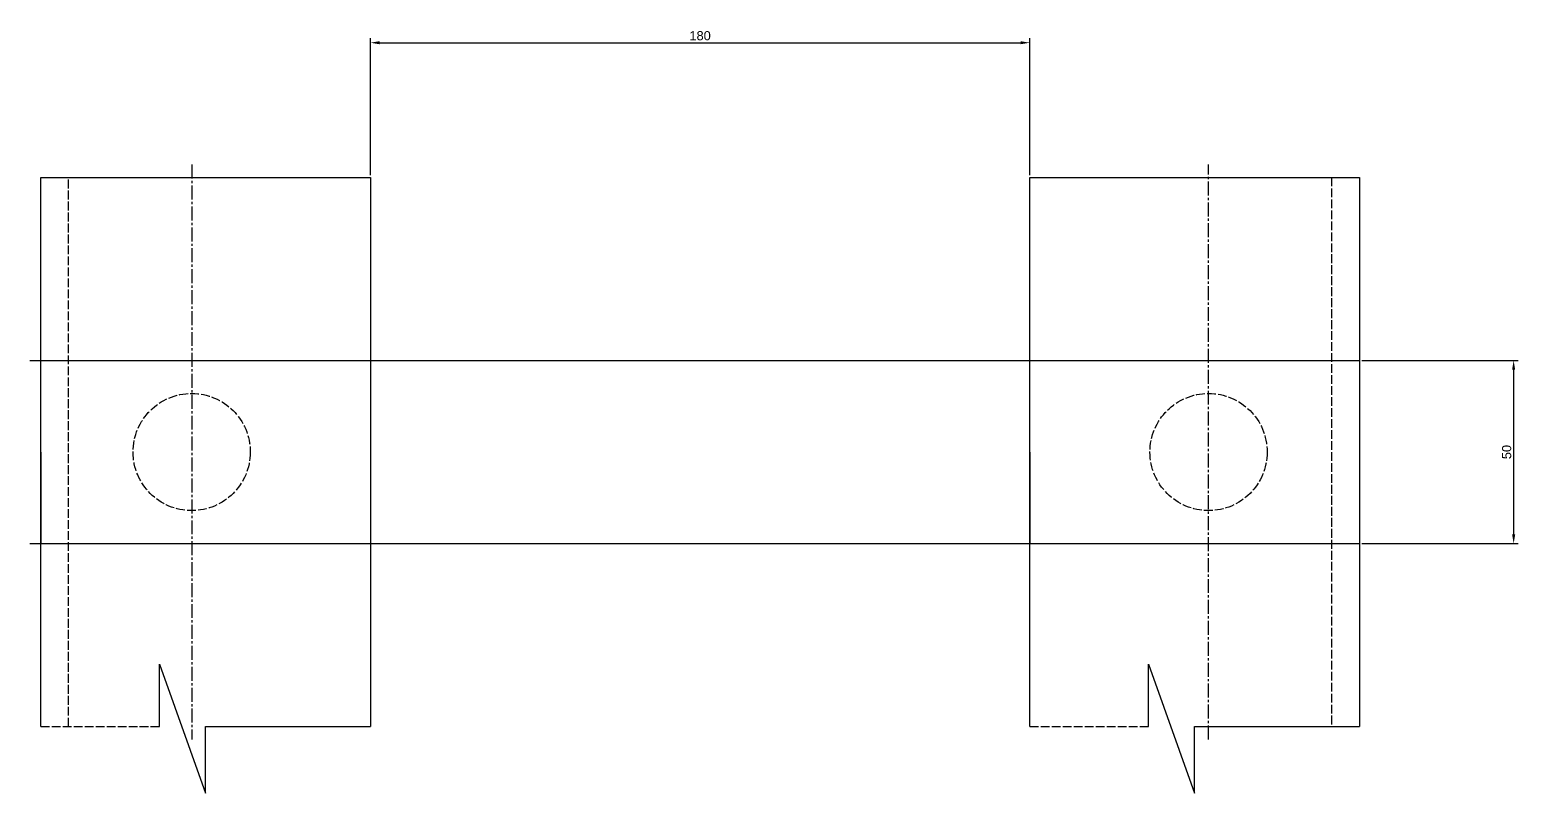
# Model space of a CAD drawing. Header units: millimetres. Extents: x 4013 to 7210, y 1655 to 5494.
# Drawn here: x 4751.7 to 5158.1, y 4665.8 to 4874.3 of the extents above; entities that cross this region are included whole.
import ezdxf

# ---------------------------------------------------------------- set-up
doc = ezdxf.new("R2010")
doc.units = ezdxf.units.MM
doc.linetypes.add('ACAD_ISO02W100', pattern=[15, 12, -3])
doc.linetypes.add('CENTER2', pattern=[28.575, 19.05, -3.175, 3.175, -3.175])
doc.styles.get("Standard").update_dxf_attribs({"font": 'arial.ttf'})
doc.dimstyles.new('ISO-25', dxfattribs={"dimtxt": 2.5, "dimasz": 2.5, "dimexe": 1.25, "dimexo": 0.625, "dimtad": 1, "dimtxsty": 'Standard', "dimcen": 2.5, "dimadec": 0, "dimazin": 0, "dimtfac": 1, "dimtmove": 0, "dimatfit": 3, "dimfxl": 1, "dimarcsym": 0})

# ---------------------------------------------------------------- blocks, each defined once
blk = doc.blocks.new('*U92')
at = {"color": 0, "linetype": 'CENTER2', "ltscale": 0.2, "transparency": 16777216}
blk.add_line((0, 78.5), (0, -78.5), dxfattribs=at)
blk = doc.blocks.new('*U93')
at = {"color": 0, "linetype": 'CENTER2', "ltscale": 0.2, "transparency": 16777216}
blk.add_line((0, -78.5), (0, 78.5), dxfattribs=at)
blk = doc.blocks.new('*D128')
at = {"color": 0, "lineweight": -2, "ltscale": 0.2, "transparency": 16777216}
for p, q in [((5115.35, 4783.95), (5158.06, 4783.95)), ((5156.81, 4781.45), (5156.81, 4736.45)), ((5115.35, 4733.95), (5158.06, 4733.95))]:
    blk.add_line(p, q, dxfattribs=at)
at = {"color": 0, "ltscale": 0.2, "transparency": 16777216}
for points in [[(5156.39, 4781.45), (5157.23, 4781.45), (5156.81, 4783.95)], [(5156.39, 4736.45), (5157.23, 4736.45), (5156.81, 4733.95)]]:
    blk.add_solid(points, dxfattribs=at)
at = {"layer": 'DEFPOINTS', "color": 0, "ltscale": 0.2, "transparency": 16777216}
for p in [(5114.72, 4783.95), (5114.72, 4733.95), (5156.81, 4733.95)]:
    blk.add_point(p, dxfattribs=at)
at = {"color": 0, "ltscale": 0.2, "transparency": 16777216, "insert": (5154.91, 4758.95), "char_height": 2.5, "attachment_point": 5, "rotation": 90}
blk.add_mtext('50', dxfattribs=at)
blk = doc.blocks.new('*D143')
at = {"color": 0, "lineweight": -2, "ltscale": 0.2, "transparency": 16777216}
for p, q in [((4844.72, 4834.58), (4844.72, 4872)), ((5024.72, 4834.58), (5024.72, 4872)), ((4847.22, 4870.75), (5022.22, 4870.75))]:
    blk.add_line(p, q, dxfattribs=at)
at = {"color": 0, "ltscale": 0.2, "transparency": 16777216}
for points in [[(4847.22, 4871.16), (4847.22, 4870.33), (4844.72, 4870.75)], [(5022.22, 4871.16), (5022.22, 4870.33), (5024.72, 4870.75)]]:
    blk.add_solid(points, dxfattribs=at)
at = {"layer": 'DEFPOINTS', "color": 0, "ltscale": 0.2, "transparency": 16777216}
for p in [(5024.72, 4870.75), (4844.72, 4833.95), (5024.72, 4833.95)]:
    blk.add_point(p, dxfattribs=at)
at = {"color": 0, "ltscale": 0.2, "transparency": 16777216, "insert": (4934.72, 4872.65), "char_height": 2.5, "attachment_point": 5}
blk.add_mtext('180', dxfattribs=at)

msp = doc.modelspace()

# ---------------------------------------------------------------- linework, layer by layer
at = {"ltscale": 0.2}
for p, q in [((4754.724, 4833.953), (4844.724, 4833.953)), ((4754.724, 4683.953), (4754.724, 4833.953)), ((4844.724, 4833.953), (4844.724, 4683.953)), ((5024.724, 4833.953), (5114.724, 4833.953)), ((5024.724, 4683.953), (5024.724, 4833.953)), ((5114.724, 4833.953), (5114.724, 4683.953)), ((4751.724, 4783.953), (5114.724, 4783.953)), ((4754.724, 4758.953), (4754.724, 4783.953)), ((5024.724, 4758.953), (5024.724, 4783.953)), ((4754.724, 4758.953), (4754.724, 4733.953)), ((5024.724, 4758.953), (5024.724, 4733.953)), ((4751.724, 4733.953), (5114.724, 4733.953)), ((4787.172, 4683.953), (4787.172, 4701.056)), ((4787.172, 4701.056), (4799.724, 4665.76)), ((5057.172, 4683.953), (5057.172, 4701.056)), ((5057.172, 4701.056), (5069.724, 4665.76)), ((4799.724, 4680.453), (4799.724, 4683.953)), ((4799.724, 4683.953), (4799.724, 4683.953)), ((4799.724, 4683.953), (4844.724, 4683.953)), ((5069.724, 4680.453), (5069.724, 4683.953)), ((5069.724, 4683.953), (5114.724, 4683.953)), ((4799.724, 4665.76), (4799.724, 4680.453)), ((5069.724, 4665.76), (5069.724, 4680.453))]:
    msp.add_line(p, q, dxfattribs=at)
at = {"linetype": 'ACAD_ISO02W100', "ltscale": 0.2}
for p, q in [((4762.324, 4683.953), (4762.324, 4833.953)), ((5107.124, 4833.953), (5107.124, 4683.953)), ((4754.724, 4683.953), (4787.172, 4683.953)), ((5024.724, 4683.953), (5057.172, 4683.953))]:
    msp.add_line(p, q, dxfattribs=at)
for centre in [(4795.924, 4758.953), (5073.524, 4758.953)]:
    msp.add_circle(centre, 16, dxfattribs=at)

# ---------------------------------------------------------------- block references
at = {"linetype": 'CENTER2', "ltscale": 0.2}
for name, p in [('*U92', (4795.924, 4758.953)), ('*U93', (5073.524, 4758.953))]:
    msp.add_blockref(name, p, dxfattribs=at)

# ---------------------------------------------------------------- dimensions: what is measured, and where the dimension line sits
at = {"ltscale": 0.2}
dim = msp.add_linear_dim(base=(5024.724, 4870.746), p1=(4844.724, 4833.953), p2=(5024.724, 4833.953), dimstyle='ISO-25', dxfattribs=at)
dim.commit()
dim.dimension.update_dxf_attribs({"geometry": '*D143', "text_midpoint": (4934.724, 4872.647)})
dim = msp.add_linear_dim(base=(5156.81, 4733.953), p1=(5114.724, 4783.953), p2=(5114.724, 4733.953), angle=90, dimstyle='ISO-25', dxfattribs=at)
dim.commit()
dim.dimension.update_dxf_attribs({"geometry": '*D128', "text_midpoint": (5154.908, 4758.953)})

doc.saveas('drawing.dxf')
